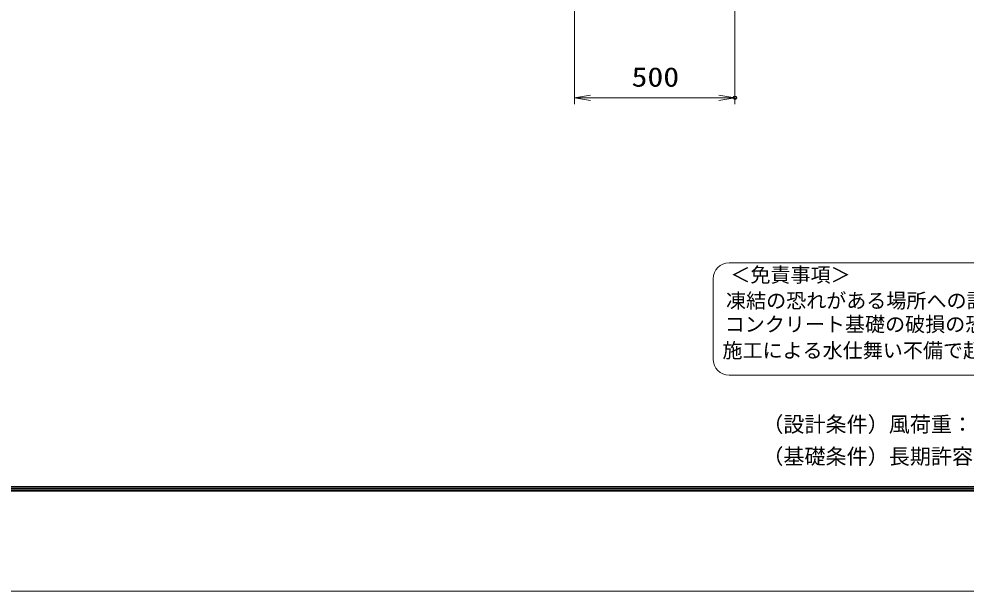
# Model space of a CAD drawing. Units: millimetres at full size; details may follow other scales. Extents: x -5940 to 5940, y -4200 to 4200.
# Drawn here: x -1778 to 1171, y -4200 to -2418 of the extents above; entities that cross this region are included whole.
import ezdxf
from ezdxf.enums import TextEntityAlignment as Align

# ---------------------------------------------------------------- set-up
doc = ezdxf.new("R2010")
doc.units = ezdxf.units.MM
doc.header["$LTSCALE"] = 20
doc.header["$PDMODE"] = 32
doc.header["$PDSIZE"] = 10
for name, color, linetype, lineweight in [('0-0_D-TTL', 7, 'Continuous', 18), ('0-6_寸法線', 4, 'Continuous', 18), ('0-7_0', 7, 'Continuous', 18), ('1-0_D-TTL-TXT', 7, 'Continuous', 18)]:
    doc.layers.add(name, color=color, linetype=linetype, lineweight=lineweight)
doc.layers.add('0-8_Defpoints', color=7, linetype='Continuous')
doc.styles.add('ＭＳ ゴシック', font='')
doc.styles.get('ＭＳ ゴシック').set_extended_font_data('MS Gothic')

# ---------------------------------------------------------------- blocks, each defined once
blk = doc.blocks.new('_Open')
at = {"layer": '0-7_0'}
blk.add_line((-20, 3.333), (0, 0), dxfattribs=at)
blk.add_lwpolyline([(-20, -3.333), (0, 0), (-20, 0)], dxfattribs=at)

msp = doc.modelspace()

# ---------------------------------------------------------------- linework, layer by layer
at = {"layer": '0-0_D-TTL'}
for points in [[(-5940, -4200), (5940, -4200), (5940, 4200), (-5940, 4200)], [(-5558.14, 3889.71), (5558.14, 3889.71), (5558.14, -3888.86), (-5558.14, -3888.86)], [(-5554.61, 3886.18), (5554.61, 3886.18), (5554.61, -3885.32), (-5554.61, -3885.32)], [(-5551.07, 3882.64), (5551.07, 3882.64), (5551.07, -3881.79), (-5551.07, -3881.79)], [(-5547.54, 3879.11), (5547.54, 3879.11), (5547.54, -3878.25), (-5547.54, -3878.25)], [(-5544, 3875.57), (5544, 3875.57), (5544, -3874.71), (-5544, -3874.71)]]:
    msp.add_lwpolyline(points, close=True, dxfattribs=at)
at = {"layer": '0-6_寸法線'}
for p, q in [((-48.82, -2248.48), (-48.82, -2683.41)), ((451.18, -2248.48), (451.18, -2683.41)), ((-48.82, -2663.41), (451.18, -2663.41))]:
    msp.add_line(p, q, dxfattribs=at)
at = {"layer": '0-8_Defpoints'}
msp.add_point((451.18, -2663.41), dxfattribs=at)
at = {"layer": '1-0_D-TTL-TXT', "color": 2}
for p, q in [((2878.63, -3177.42), (433.08, -3177.42)), ((383.08, -3227.42), (383.08, -3477.42)), ((433.08, -3527.42), (2878.63, -3527.42))]:
    msp.add_line(p, q, dxfattribs=at)
for centre, start, end in [((433.08, -3227.42), 90, 180), ((433.08, -3477.42), 180, 270)]:
    msp.add_arc(centre, 50, start, end, dxfattribs=at)

# ---------------------------------------------------------------- block references
at = {"layer": '0-6_寸法線', "xscale": 2.5, "yscale": 2.5, "rotation": 180}
msp.add_blockref('_Open', (-48.82, -2663.41), dxfattribs=at)
at = {"layer": '0-6_寸法線', "xscale": 2.5, "yscale": 2.5}
msp.add_blockref('_Open', (451.18, -2663.41), dxfattribs=at)

# ---------------------------------------------------------------- texts
at = {"layer": '0-6_寸法線', "color": 254, "style": 'ＭＳ ゴシック', "width": 1.2}
msp.add_text('500', height=60.56, dxfattribs=at).set_placement((129.18, -2647.07), align=Align.BOTTOM_LEFT)
at = {"layer": '1-0_D-TTL-TXT', "style": 'ＭＳ ゴシック'}
for s, height, p in [('＜免責事項＞ \u3000\u3000', 45.75, (436.78, -3251.6)), ('凍結の恐れがある場所への設置は、内部に溜まった雨水等の凍結融解により支柱の破損や', 45.75, (423.26, -3332.09)), ('コンクリート基礎の破損の恐れがありますので施工時、水仕舞いを行ってください。', 45.75, (419.15, -3405.52)), ('施工による水仕舞い不備で起こる支柱・基礎の破損について当社は責任を負いかねます。 ', 45.75, (412.16, -3487.01)), ('（設計条件）風荷重：昭和57年改正 建築基準法・同施行令に基づく風圧力に準拠。', 48.09, (536.29, -3719.1)), ('（基礎条件）長期許容地耐力98kN/m の場合。', 48.09, (536.29, -3819.1))]:
    msp.add_text(s, height=height, dxfattribs=at).set_placement(p, align=Align.BOTTOM_LEFT)

doc.saveas('drawing.dxf')
